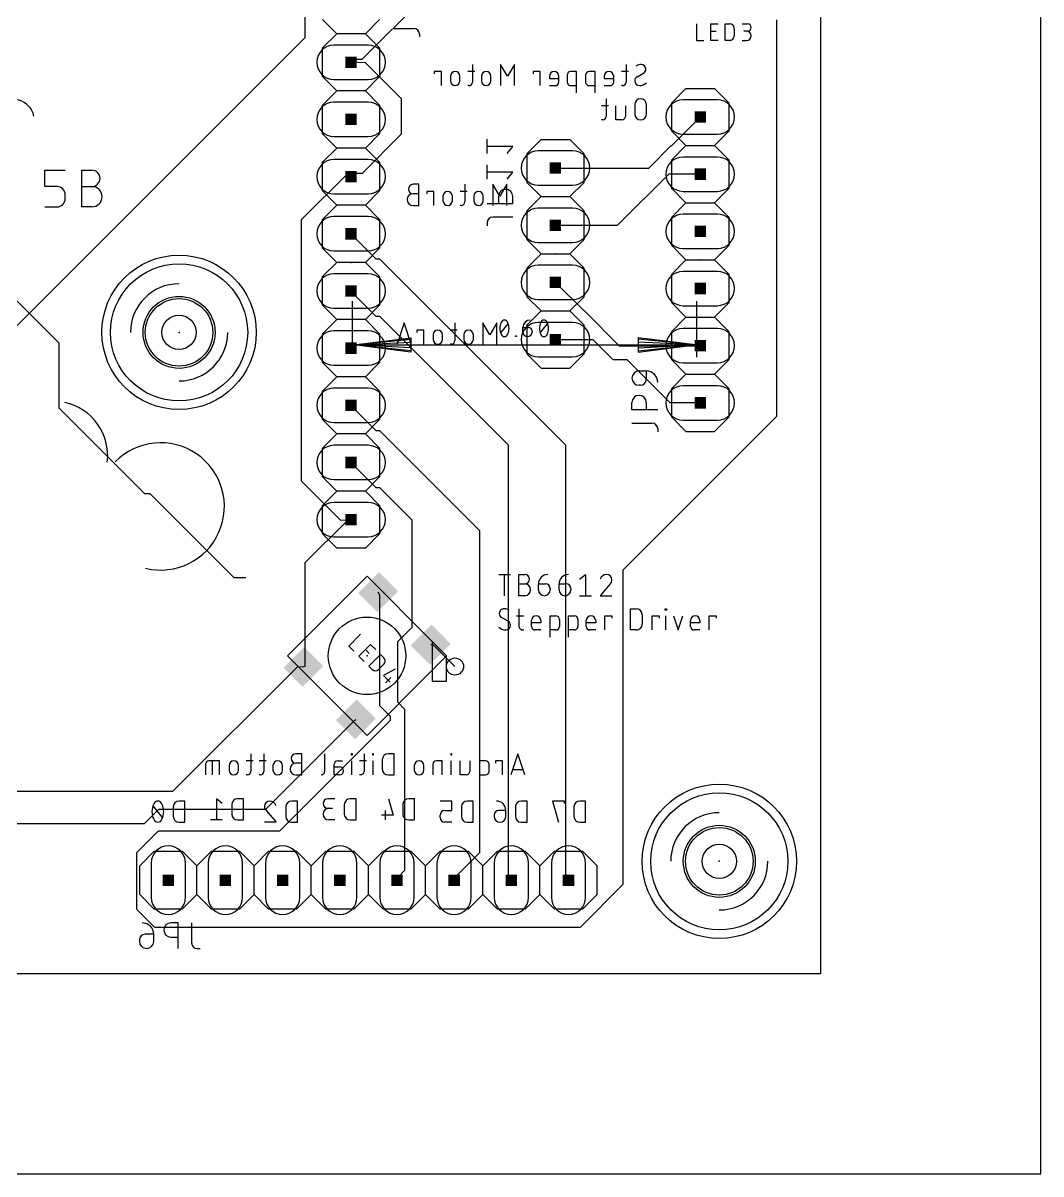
# Model space of a CAD drawing. Extents: x -9 to 98, y -9 to 98.
# Drawn here: x 52.6 to 97.8, y -8.9 to 42.2 of the extents above; entities that cross this region are included whole.
import ezdxf

# ---------------------------------------------------------------- set-up
doc = ezdxf.new("R2010")
doc.units = 0
for name, color, linetype in [('1', 12, 'CONTINUOUS'), ('16', 132, 'CONTINUOUS'), ('17', 110, 'CONTINUOUS'), ('18', 110, 'CONTINUOUS'), ('20', 31, 'CONTINUOUS'), ('21', 253, 'CONTINUOUS'), ('22', 253, 'CONTINUOUS'), ('23', 53, 'CONTINUOUS'), ('24', 53, 'CONTINUOUS'), ('25', 253, 'CONTINUOUS'), ('26', 253, 'CONTINUOUS'), ('39', 12, 'CONTINUOUS'), ('40', 132, 'CONTINUOUS'), ('41', 12, 'CONTINUOUS'), ('42', 132, 'CONTINUOUS'), ('51', 253, 'CONTINUOUS'), ('52', 253, 'CONTINUOUS')]:
    doc.layers.add(name, color=color, linetype=linetype)

# ---------------------------------------------------------------- blocks, each defined once
blk = doc.blocks.new('RECT')
blk.add_solid([(-0.5, -0.5), (0.5, -0.5), (-0.5, 0.5), (0.5, 0.5)])
blk = doc.blocks.new('LONGP100')
blk.add_lwpolyline([(-0.5, -0.5), (0.5, -0.5, 1), (0.5, 0.5), (-0.5, 0.5, 1)], format="xyb", close=True)
blk = doc.blocks.new('ROUNDV')
blk.add_circle((0, 0), 0.5)

msp = doc.modelspace()

# ---------------------------------------------------------------- linework, layer by layer
at = {"layer": '1'}
for p, q in [((65.0875, 57.9438), (65.0875, 41.5925)), ((67.6275, 40.64), (70.3263, 43.3388)), ((86.0425, 42.3863), (86.0425, 24.765)), ((65.0875, 41.5925), (42.545, 19.05)), ((67.1513, 40.64), (67.14, 40.5)), ((67.7863, 40.4813), (67.14, 40.5)), ((67.1513, 40.64), (67.6275, 40.64)), ((67.7863, 40.4813), (69.3738, 38.8938)), ((69.3738, 38.8938), (69.3738, 37.3062)), ((81.384, 36.798), (82.654, 38.068)), ((69.3738, 37.3062), (67.6275, 35.56)), ((80.3679, 35.8), (81.3659, 36.798)), ((81.3659, 36.798), (81.384, 36.798)), ((76.22, 35.8), (80.3679, 35.8)), ((66.9925, 35.56), (64.9288, 33.4963)), ((66.9925, 35.56), (67.14, 35.42)), ((67.1513, 35.56), (67.14, 35.42)), ((67.6275, 35.56), (67.1513, 35.56)), ((81.28, 35.56), (78.98, 33.26)), ((81.312, 35.528), (81.28, 35.56)), ((82.654, 35.528), (81.312, 35.528)), ((64.9288, 33.4963), (64.9288, 21.9075)), ((76.22, 33.26), (78.98, 33.26)), ((67.1513, 32.8612), (67.14, 32.88)), ((68.2625, 31.75), (67.1513, 32.8612)), ((68.4213, 31.75), (68.2625, 31.75)), ((76.6763, 23.495), (68.4213, 31.75)), ((76.22, 30.72), (77.49, 29.45)), ((67.1513, 30.3213), (67.14, 30.34)), ((68.2625, 29.21), (67.1513, 30.3213)), ((68.4213, 29.21), (68.2625, 29.21)), ((74.1363, 23.495), (68.4213, 29.21)), ((77.49, 29.45), (77.5081, 29.45)), ((77.5081, 29.45), (79.0501, 27.908)), ((76.22, 28.18), (77.88, 28.18)), ((77.88, 28.18), (78.787, 27.273)), ((79.0501, 27.908), (82.654, 27.908)), ((79.407, 27.273), (78.787, 27.273)), ((81.312, 25.368), (79.407, 27.273)), ((67.1513, 25.2413), (67.14, 25.26)), ((68.2625, 24.13), (67.1513, 25.2413)), ((82.654, 25.368), (81.312, 25.368)), ((86.0425, 24.765), (79.2163, 17.9388)), ((68.4213, 24.13), (68.2625, 24.13)), ((72.8663, 19.685), (68.4213, 24.13)), ((74.1363, 4.2862), (74.1363, 23.495)), ((76.6763, 4.2862), (76.6763, 23.495)), ((67.1513, 22.7013), (67.14, 22.72)), ((68.2625, 21.59), (67.1513, 22.7013)), ((64.9288, 21.9075), (66.675, 20.1613)), ((68.4213, 21.59), (68.2625, 21.59)), ((69.85, 20.1613), (68.4213, 21.59)), ((66.9925, 20.1613), (65.0875, 18.2563)), ((66.675, 20.1613), (67.14, 20.18)), ((66.9925, 20.1613), (67.14, 20.18)), ((69.85, 15.3988), (69.85, 20.1613)), ((72.8663, 5.3975), (72.8663, 19.685)), ((65.0875, 18.2563), (65.0875, 13.6525)), ((79.2163, 17.9388), (79.2163, 3.9688)), ((68.4213, 16.8275), (68.345, 16.9584)), ((68.4213, 11.9063), (68.4213, 16.8275)), ((69.215, 14.7637), (69.85, 15.3988)), ((69.215, 12.065), (69.215, 14.7637)), ((70.8025, 14.605), (70.6784, 14.625)), ((71.755, 13.6525), (70.8025, 14.605)), ((64.77, 13.6525), (59.2138, 8.0962)), ((64.77, 13.6525), (65.0216, 13.635)), ((65.0875, 13.6525), (65.0216, 13.635)), ((68.8975, 11.43), (68.4213, 11.9063)), ((69.5325, 11.7475), (69.215, 12.065)), ((67.31, 11.2713), (63.3413, 7.3025)), ((63.9763, 6.35), (68.8975, 11.2713)), ((67.31, 11.2713), (67.355, 11.3016)), ((68.8975, 11.2713), (68.8975, 11.43)), ((69.5325, 4.6037), (69.5325, 11.7475)), ((59.2138, 8.0962), (40.3225, 8.0962)), ((58.5787, 7.3025), (57.9438, 6.6675)), ((63.3413, 7.3025), (58.5787, 7.3025)), ((57.9438, 6.6675), (41.275, 6.6675)), ((57.6263, 5.3975), (58.5787, 6.35)), ((58.5787, 6.35), (63.9763, 6.35)), ((57.6263, 2.8575), (57.6263, 5.3975)), ((71.755, 4.2862), (72.8663, 5.3975)), ((69.215, 4.2862), (69.5325, 4.6037)), ((69.215, 4.2862), (69.18, 4.16)), ((71.755, 4.2862), (71.72, 4.16)), ((74.1363, 4.2862), (74.26, 4.16)), ((76.6763, 4.2862), (76.8, 4.16)), ((79.2163, 3.9688), (77.3113, 2.0638)), ((58.42, 2.0638), (57.6263, 2.8575)), ((77.3113, 2.0638), (58.42, 2.0638))]:
    msp.add_line(p, q, dxfattribs=at)
at = {"layer": '16'}
for p, q in [((97.79, 0), (97.79, 97.79)), ((97.79, -8.89), (97.79, 0)), ((-8.89, -8.89), (97.79, -8.89))]:
    msp.add_line(p, q, dxfattribs=at)
at = {"layer": '20'}
for p, q in [((88, 88), (88, 0)), ((88, 0), (0, 0))]:
    msp.add_line(p, q, dxfattribs=at)
for centre in [(59.5, 28.5), (83.5, 5)]:
    msp.add_circle(centre, 1.5, dxfattribs=at)
at = {"layer": '21'}
for p, q in [((66.505, 41.77), (65.87, 42.405)), ((68.41, 42.405), (67.775, 41.77)), ((65.87, 41.135), (66.505, 41.77)), ((67.775, 41.77), (66.505, 41.77)), ((67.775, 41.77), (68.41, 41.135)), ((65.87, 39.865), (65.87, 41.135)), ((68.41, 41.135), (68.41, 39.865)), ((66.505, 39.23), (65.87, 39.865)), ((68.41, 39.865), (67.775, 39.23)), ((65.87, 38.595), (66.505, 39.23)), ((67.775, 39.23), (66.505, 39.23)), ((67.775, 39.23), (68.41, 38.595)), ((81.384, 38.703), (82.019, 39.338)), ((82.019, 39.338), (83.289, 39.338)), ((83.289, 39.338), (83.924, 38.703)), ((65.87, 37.325), (65.87, 38.595)), ((68.41, 38.595), (68.41, 37.325)), ((81.384, 37.433), (81.384, 38.703)), ((83.924, 38.703), (83.924, 37.433)), ((81.384, 37.433), (82.019, 36.798)), ((83.289, 36.798), (83.924, 37.433)), ((66.505, 36.69), (65.87, 37.325)), ((68.41, 37.325), (67.775, 36.69)), ((66.505, 36.69), (65.87, 36.055)), ((67.775, 36.69), (66.505, 36.69)), ((68.41, 36.055), (67.775, 36.69)), ((81.384, 36.163), (82.019, 36.798)), ((82.019, 36.798), (83.289, 36.798)), ((83.289, 36.798), (83.924, 36.163)), ((65.87, 34.785), (65.87, 36.055)), ((68.41, 36.055), (68.41, 34.785)), ((81.384, 34.893), (81.384, 36.163)), ((83.924, 36.163), (83.924, 34.893)), ((53.5401, 34.9793), (53.5401, 35.7018)), ((53.5401, 35.7018), (54.4432, 35.7018)), ((55.1764, 34.0762), (55.1764, 35.7018)), ((55.1764, 35.7018), (55.628, 35.7018)), ((54.082, 34.9793), (53.5401, 34.9793)), ((55.1764, 34.9793), (55.628, 34.9793)), ((66.505, 34.15), (65.87, 34.785)), ((68.41, 34.785), (67.775, 34.15)), ((82.019, 34.258), (81.384, 34.893)), ((83.924, 34.893), (83.289, 34.258)), ((54.4432, 34.4374), (54.4432, 34.6181)), ((53.5401, 34.0762), (54.082, 34.0762)), ((55.628, 34.0762), (55.1764, 34.0762)), ((65.87, 33.515), (66.505, 34.15)), ((67.775, 34.15), (66.505, 34.15)), ((67.775, 34.15), (68.41, 33.515)), ((81.384, 33.623), (82.019, 34.258)), ((82.019, 34.258), (83.289, 34.258)), ((83.289, 34.258), (83.924, 33.623)), ((65.87, 32.245), (65.87, 33.515)), ((68.41, 33.515), (68.41, 32.245)), ((81.384, 32.353), (81.384, 33.623)), ((83.924, 33.623), (83.924, 32.353)), ((66.505, 31.61), (65.87, 32.245)), ((68.41, 32.245), (67.775, 31.61)), ((81.384, 32.353), (82.019, 31.718)), ((83.289, 31.718), (83.924, 32.353)), ((81.384, 31.083), (82.019, 31.718)), ((82.019, 31.718), (83.289, 31.718)), ((83.289, 31.718), (83.924, 31.083)), ((65.87, 30.975), (66.505, 31.61)), ((67.775, 31.61), (66.505, 31.61)), ((67.775, 31.61), (68.41, 30.975)), ((65.87, 29.705), (65.87, 30.975)), ((68.41, 30.975), (68.41, 29.705)), ((81.384, 29.813), (81.384, 31.083)), ((83.924, 31.083), (83.924, 29.813)), ((51.7652, 30.4292), (54.1655, 28.0289)), ((66.505, 29.07), (65.87, 29.705)), ((67.2, 27.8), (67.2, 29.89)), ((68.41, 29.705), (67.775, 29.07)), ((82.019, 29.178), (81.384, 29.813)), ((82.5, 27.4), (82.5, 29.89)), ((83.924, 29.813), (83.289, 29.178)), ((81.384, 28.543), (82.019, 29.178)), ((82.019, 29.178), (83.289, 29.178)), ((83.289, 29.178), (83.924, 28.543)), ((66.505, 29.07), (65.87, 28.435)), ((67.775, 29.07), (66.505, 29.07)), ((68.41, 28.435), (67.775, 29.07)), ((73.791, 28.475), (74.1184, 28.8842)), ((74.7742, 28.7205), (75.0197, 28.7205)), ((74.7742, 28.5159), (74.7742, 28.7205)), ((75.5466, 28.475), (75.874, 28.8842)), ((65.87, 27.165), (65.87, 28.435)), ((67.265, 27.94), (69.8, 28.2592)), ((67.265, 27.94), (69.8, 28.2)), ((68.41, 28.435), (68.41, 27.165)), ((69.8, 28.2592), (69.8, 27.6208)), ((74.4463, 28.3113), (74.4463, 28.3522)), ((74.4463, 28.3522), (74.4872, 28.3522)), ((74.4872, 28.3113), (74.4463, 28.3113)), ((74.4872, 28.3522), (74.4872, 28.3113)), ((75.1834, 28.5568), (75.1834, 28.5159)), ((82.435, 27.94), (79.9, 28.2592)), ((79.9, 28.2592), (79.9, 27.6208)), ((82.435, 27.94), (79.9, 28.2)), ((81.384, 27.273), (81.384, 28.543)), ((83.924, 28.543), (83.924, 27.273)), ((54.1655, 28.0289), (54.1655, 25.146)), ((67.265, 27.94), (69.8, 28.07)), ((67.265, 27.94), (82.435, 27.94)), ((69.8, 27.6208), (67.265, 27.94)), ((69.8, 27.81), (67.265, 27.94)), ((69.8, 27.68), (67.265, 27.94)), ((82.435, 27.94), (79.9, 28.07)), ((79.9, 27.6208), (82.435, 27.94)), ((79.9, 27.81), (82.435, 27.94)), ((79.9, 27.68), (82.435, 27.94)), ((66.505, 26.53), (65.87, 27.165)), ((68.41, 27.165), (67.775, 26.53)), ((82.019, 26.638), (81.384, 27.273)), ((83.924, 27.273), (83.289, 26.638)), ((81.384, 26.003), (82.019, 26.638)), ((82.019, 26.638), (83.289, 26.638)), ((83.289, 26.638), (83.924, 26.003)), ((65.87, 25.895), (66.505, 26.53)), ((67.775, 26.53), (66.505, 26.53)), ((67.775, 26.53), (68.41, 25.895)), ((65.87, 24.625), (65.87, 25.895)), ((68.41, 25.895), (68.41, 24.625)), ((81.384, 24.733), (81.384, 26.003)), ((83.924, 26.003), (83.924, 24.733)), ((54.1655, 25.146), (57.9628, 21.3487)), ((66.505, 23.99), (65.87, 24.625)), ((68.41, 24.625), (67.775, 23.99)), ((81.384, 24.733), (82.019, 24.098)), ((83.289, 24.098), (83.924, 24.733)), ((82.019, 24.098), (83.289, 24.098)), ((65.87, 23.355), (66.505, 23.99)), ((67.775, 23.99), (66.505, 23.99)), ((67.775, 23.99), (68.41, 23.355)), ((65.87, 22.085), (65.87, 23.355)), ((68.41, 23.355), (68.41, 22.085)), ((66.505, 21.45), (65.87, 22.085)), ((68.41, 22.085), (67.775, 21.45)), ((57.9628, 21.3487), (58.2041, 21.3487)), ((58.2041, 21.3487), (61.9379, 17.6149)), ((66.505, 21.45), (65.87, 20.815)), ((67.775, 21.45), (66.505, 21.45)), ((68.41, 20.815), (67.775, 21.45)), ((65.87, 19.545), (65.87, 20.815)), ((68.41, 20.815), (68.41, 19.545)), ((66.505, 18.91), (65.87, 19.545)), ((68.41, 19.545), (67.775, 18.91)), ((67.775, 18.91), (66.505, 18.91)), ((61.9379, 17.6149), (62.4713, 17.6149)), ((64.3145, 14.13), (67.85, 17.6655)), ((67.85, 17.6655), (70.7491, 14.7664)), ((73.6981, 17.7419), (74.2202, 17.7419)), ((73.9592, 16.8021), (73.9592, 17.7419)), ((74.5951, 16.8021), (74.5951, 17.7419)), ((74.5951, 17.7419), (74.8562, 17.7419)), ((77.2947, 17.5331), (77.5558, 17.7419)), ((77.5558, 17.7419), (77.5558, 16.8021)), ((74.5951, 17.3242), (74.8562, 17.3242)), ((75.4659, 17.3242), (75.7792, 17.3242)), ((75.4659, 17.0632), (75.4659, 17.3242)), ((75.988, 17.1154), (75.988, 17.0632)), ((76.3803, 17.3242), (76.6936, 17.3242)), ((76.3803, 17.0632), (76.3803, 17.3242)), ((76.9024, 17.1154), (76.9024, 17.0632)), ((78.6529, 17.3242), (78.2091, 16.8021)), ((74.8562, 16.8021), (74.5951, 16.8021)), ((77.2947, 16.8021), (77.8168, 16.8021)), ((78.2091, 16.8021), (78.7312, 16.8021)), ((74.4964, 15.9046), (74.8097, 15.9046)), ((74.6008, 16.2179), (74.6008, 15.4347)), ((75.9799, 14.9648), (75.9799, 15.9046)), ((75.9799, 15.9046), (76.241, 15.9046)), ((76.8029, 14.9648), (76.8029, 15.9046)), ((76.8029, 15.9046), (77.0639, 15.9046)), ((78.4189, 15.2781), (78.4189, 15.9046)), ((78.4189, 15.9046), (78.7321, 15.9046)), ((78.7321, 15.9046), (78.7321, 15.8002)), ((79.5502, 15.2781), (79.5502, 16.2179)), ((79.5502, 16.2179), (79.8113, 16.2179)), ((80.0723, 15.9568), (80.0723, 15.5392)), ((80.522, 15.2781), (80.522, 15.9046)), ((80.522, 15.9046), (80.8352, 15.9046)), ((80.8352, 15.9046), (80.8352, 15.8002)), ((81.0958, 16.1657), (81.0958, 16.2179)), ((81.0958, 16.2179), (81.148, 16.2179)), ((81.148, 16.1657), (81.0958, 16.1657)), ((81.1219, 15.2781), (81.1219, 15.9046)), ((81.148, 16.2179), (81.148, 16.1657)), ((81.4617, 15.9046), (81.6706, 15.2781)), ((81.6706, 15.2781), (81.8794, 15.9046)), ((83.0518, 15.2781), (83.0518, 15.9046)), ((83.0518, 15.9046), (83.3651, 15.9046)), ((83.3651, 15.9046), (83.3651, 15.8002)), ((74.1158, 15.6697), (73.8286, 15.8263)), ((75.1524, 15.4347), (75.1524, 15.6958)), ((75.5701, 15.5914), (75.1524, 15.5914)), ((75.5701, 15.6958), (75.5701, 15.5914)), ((76.3976, 15.748), (76.3976, 15.4347)), ((77.2205, 15.748), (77.2205, 15.4347)), ((77.5908, 15.4347), (77.5908, 15.6958)), ((78.0085, 15.5914), (77.5908, 15.5914)), ((78.0085, 15.6958), (78.0085, 15.5914)), ((82.2237, 15.4347), (82.2237, 15.6958)), ((82.6414, 15.5914), (82.2237, 15.5914)), ((82.6414, 15.6958), (82.6414, 15.5914)), ((74.7575, 15.2781), (74.8097, 15.2781)), ((75.5701, 15.2781), (75.309, 15.2781)), ((76.241, 15.2781), (75.9799, 15.2781)), ((77.0639, 15.2781), (76.8029, 15.2781)), ((78.0085, 15.2781), (77.7474, 15.2781)), ((79.8113, 15.2781), (79.5502, 15.2781)), ((82.6414, 15.2781), (82.3803, 15.2781)), ((70.7491, 14.7664), (71.3855, 14.13)), ((70.7491, 14.7664), (70.7491, 13.4936)), ((67.85, 10.5945), (64.3145, 14.13)), ((71.3855, 14.13), (70.7491, 13.4936)), ((71.3855, 12.9986), (71.3855, 14.13)), ((70.7491, 13.4936), (67.85, 10.5945)), ((70.7491, 13.4936), (70.7491, 12.9986)), ((70.7491, 12.9986), (71.3855, 12.9986))]:
    msp.add_line(p, q, dxfattribs=at)
msp.add_circle((67.85, 14.13), 1.7205, dxfattribs=at)
for centre, radius, start, end in [((52.1298, 37.9165), 0.9388, 12.0606, 196.9527), ((55.628, 35.3406), 0.3612, 270, 90), ((54.082, 34.6181), 0.3612, 0, 90), ((55.628, 34.5278), 0.4516, 270, 90), ((54.082, 34.4374), 0.3612, 270, 0), ((74.3571, 28.6796), 0.607, 154.0115, 180), ((74.3571, 28.6796), 0.607, 180.0002, 205.988), ((73.9547, 28.8965), 0.1514, 90, 161.0744), ((73.9547, 28.8965), 0.1514, 18.9233, 89.9999), ((73.5523, 28.6796), 0.607, 0.0001, 25.9897), ((73.5523, 28.6796), 0.607, 334.0107, 359.9998), ((75.1016, 28.7205), 0.3274, 90.0005, 180), ((75.0197, 28.5568), 0.1637, 0, 90), ((76.1127, 28.6796), 0.607, 154.0115, 180), ((76.1128, 28.6796), 0.607, 180.0002, 205.988), ((75.7103, 28.8965), 0.1514, 90, 161.0744), ((75.7103, 28.8965), 0.1514, 18.9233, 89.9999), ((75.3079, 28.6796), 0.607, 0.0001, 25.9897), ((75.3079, 28.6796), 0.607, 334.0107, 359.9998), ((73.9547, 28.4627), 0.1514, 198.9264, 269.9997), ((73.9547, 28.4627), 0.1514, 269.9998, 341.0753), ((74.9788, 28.5159), 0.2046, 180, 0), ((75.7103, 28.4627), 0.1514, 198.9264, 269.9997), ((75.7103, 28.4627), 0.1514, 269.9998, 341.0753), ((53.9093, 23.0219), 2.4198, 353.1439, 77.8276), ((58.686, 20.7669), 2.8267, 256.2387, 135.5707), ((74.8562, 17.5331), 0.2088, 270, 90), ((75.8836, 17.3242), 0.4177, 90.0004, 180), ((76.798, 17.3242), 0.4177, 90.0004, 180), ((78.4963, 17.4401), 0.3018, 90.0001, 162.055), ((78.4963, 17.5069), 0.235, 0, 90), ((78.4789, 17.507), 0.2524, 313.6042, 359.9995), ((74.8562, 17.0632), 0.2611, 270, 90), ((75.727, 17.0632), 0.2611, 180, 0), ((75.7792, 17.1154), 0.2088, 0, 90), ((76.6414, 17.0632), 0.2611, 180, 0), ((76.6936, 17.1154), 0.2088, 0, 90), ((73.933, 16.0091), 0.2088, 89.9991, 180), ((73.9363, 16.0091), 0.2121, 179.9997, 239.4903), ((73.933, 15.8263), 0.3916, 53.1301, 89.9991), ((75.3612, 15.6958), 0.2088, 0, 180), ((76.241, 15.748), 0.1566, 0.0011, 90), ((77.0639, 15.748), 0.1566, 0.0011, 90), ((77.7996, 15.6958), 0.2088, 0, 180), ((79.8113, 15.9568), 0.2611, 0, 90), ((82.4325, 15.6958), 0.2088, 0, 180), ((74.0114, 15.7193), 0.4412, 224.7611, 269.9999), ((74.0114, 15.4869), 0.2088, 270, 0), ((74.0081, 15.4869), 0.2121, 0.0001, 59.4899), ((74.7575, 15.4347), 0.1566, 180, 270), ((75.309, 15.4347), 0.1566, 180, 270), ((76.241, 15.4347), 0.1566, 270, 0), ((77.0639, 15.4347), 0.1566, 270, 0), ((77.7474, 15.4347), 0.1566, 180, 270), ((79.8113, 15.5392), 0.2611, 269.9993, 0), ((82.3803, 15.4347), 0.1566, 180, 270)]:
    msp.add_arc(centre, radius, start, end, dxfattribs=at)
at = {"layer": '22'}
for p, q in [((72.5317, 40.4019), (72.5317, 39.6187)), ((74.0878, 39.8798), (73.7745, 40.4019)), ((73.7745, 40.4019), (73.7745, 39.4621)), ((74.401, 40.4019), (74.0878, 39.8798)), ((74.401, 39.4621), (74.401, 40.4019)), ((79.3592, 40.4019), (79.3592, 39.6187)), ((71.152, 40.0886), (70.8388, 40.0886)), ((70.8388, 40.0886), (70.8388, 39.9842)), ((71.152, 39.4621), (71.152, 40.0886)), ((72.6361, 40.0886), (72.3229, 40.0886)), ((75.5411, 40.0886), (75.2279, 40.0886)), ((75.2279, 40.0886), (75.2279, 39.9842)), ((75.5411, 39.4621), (75.5411, 40.0886)), ((76.7395, 39.932), (76.7395, 39.6187)), ((77.1571, 40.0886), (76.8961, 40.0886)), ((77.1571, 39.1488), (77.1571, 40.0886)), ((77.5624, 39.932), (77.5624, 39.6187)), ((77.9801, 40.0886), (77.719, 40.0886)), ((77.9801, 39.1488), (77.9801, 40.0886)), ((79.4636, 40.0886), (79.1503, 40.0886)), ((79.8442, 39.8537), (80.1314, 40.0103)), ((71.5625, 39.8798), (71.5625, 39.6709)), ((71.9801, 39.6709), (71.9801, 39.8798)), ((72.3751, 39.4621), (72.3229, 39.4621)), ((72.934, 39.8798), (72.934, 39.6709)), ((73.3517, 39.6709), (73.3517, 39.8798)), ((75.9515, 39.8798), (75.9515, 39.7754)), ((75.9515, 39.7754), (76.3692, 39.7754)), ((75.9515, 39.4621), (76.2126, 39.4621)), ((76.3692, 39.6187), (76.3692, 39.8798)), ((76.8961, 39.4621), (77.1571, 39.4621)), ((77.719, 39.4621), (77.9801, 39.4621)), ((78.3899, 39.8798), (78.3899, 39.7754)), ((78.3899, 39.7754), (78.8076, 39.7754)), ((78.3899, 39.4621), (78.651, 39.4621)), ((78.8076, 39.6187), (78.8076, 39.8798)), ((79.2026, 39.4621), (79.1503, 39.4621)), ((78.4753, 38.8779), (78.4753, 38.0947)), ((78.5797, 38.5646), (78.2664, 38.5646)), ((78.9081, 37.9381), (78.9081, 38.5646)), ((79.3258, 38.5646), (79.3258, 38.0947)), ((79.7398, 38.6168), (79.7398, 38.1992)), ((80.2619, 38.1992), (80.2619, 38.6168)), ((78.3186, 37.9381), (78.2664, 37.9381)), ((79.1691, 37.9381), (78.9081, 37.9381)), ((74.95, 36.435), (75.585, 37.07)), ((75.585, 37.07), (76.855, 37.07)), ((76.855, 37.07), (77.49, 36.435)), ((74.95, 36.435), (74.95, 35.165)), ((77.49, 35.165), (77.49, 36.435)), ((70.1561, 35.0779), (69.8951, 35.0779)), ((70.1561, 34.1381), (70.1561, 35.0779)), ((72.1926, 35.0779), (72.1926, 34.2947)), ((73.7486, 34.5558), (73.4354, 35.0779)), ((73.4354, 35.0779), (73.4354, 34.1381)), ((74.0619, 35.0779), (73.7486, 34.5558)), ((74.0619, 34.1381), (74.0619, 35.0779)), ((74.95, 35.165), (75.585, 34.53)), ((76.855, 34.53), (77.49, 35.165)), ((70.1561, 34.6602), (69.8951, 34.6602)), ((70.8129, 34.7646), (70.4996, 34.7646)), ((70.4996, 34.7646), (70.4996, 34.6602)), ((70.8129, 34.1381), (70.8129, 34.7646)), ((71.2233, 34.5558), (71.2233, 34.3469)), ((71.641, 34.3469), (71.641, 34.5558)), ((72.297, 34.7646), (71.9837, 34.7646)), ((72.5949, 34.5558), (72.5949, 34.3469)), ((73.0126, 34.3469), (73.0126, 34.5558)), ((75.585, 34.53), (74.95, 33.895)), ((75.585, 34.53), (76.855, 34.53)), ((77.49, 33.895), (76.855, 34.53)), ((69.8951, 34.1381), (70.1561, 34.1381)), ((72.0359, 34.1381), (71.9837, 34.1381)), ((74.95, 33.895), (74.95, 32.625)), ((77.49, 32.625), (77.49, 33.895)), ((74.95, 32.625), (75.585, 31.99)), ((76.855, 31.99), (77.49, 32.625)), ((75.585, 31.99), (74.95, 31.355)), ((75.585, 31.99), (76.855, 31.99)), ((77.49, 31.355), (76.855, 31.99)), ((74.95, 31.355), (74.95, 30.085)), ((77.49, 30.085), (77.49, 31.355)), ((74.95, 30.085), (75.585, 29.45)), ((76.855, 29.45), (77.49, 30.085)), ((74.95, 28.815), (75.585, 29.45)), ((75.585, 29.45), (76.855, 29.45)), ((76.855, 29.45), (77.49, 28.815)), ((69.4987, 28.9179), (69.1854, 27.9781)), ((69.8119, 27.9781), (69.4987, 28.9179)), ((71.7526, 28.9179), (71.7526, 28.1347)), ((73.3086, 28.3958), (72.9954, 28.9179)), ((72.9954, 28.9179), (72.9954, 27.9781)), ((73.6219, 28.9179), (73.3086, 28.3958)), ((73.6219, 27.9781), (73.6219, 28.9179)), ((74.95, 28.815), (74.95, 27.545)), ((77.49, 27.545), (77.49, 28.815)), ((69.2637, 28.2131), (69.7336, 28.2131)), ((70.3729, 28.6046), (70.0596, 28.6046)), ((70.0596, 28.6046), (70.0596, 28.5002)), ((70.3729, 27.9781), (70.3729, 28.6046)), ((70.7833, 28.3958), (70.7833, 28.1869)), ((71.201, 28.1869), (71.201, 28.3958)), ((71.857, 28.6046), (71.5437, 28.6046)), ((72.1549, 28.3958), (72.1549, 28.1869)), ((72.5726, 28.1869), (72.5726, 28.3958)), ((71.5959, 27.9781), (71.5437, 27.9781)), ((74.95, 27.545), (75.585, 26.91)), ((76.855, 26.91), (77.49, 27.545)), ((75.585, 26.91), (76.855, 26.91)), ((62.6904, 9.7779), (62.6904, 8.9947)), ((63.2695, 9.7779), (63.2695, 8.9947)), ((64.9516, 9.7779), (64.6905, 9.7779)), ((64.9516, 8.8381), (64.9516, 9.7779)), ((65.9667, 9.7779), (65.9667, 8.9947)), ((67.1986, 9.7779), (67.1464, 9.7779)), ((67.1464, 9.7779), (67.1464, 9.7257)), ((67.1464, 9.7257), (67.1986, 9.7257)), ((67.1986, 9.7257), (67.1986, 9.7779)), ((67.7196, 9.7779), (67.7196, 8.9947)), ((68.1435, 9.7779), (68.0913, 9.7779)), ((68.0913, 9.7779), (68.0913, 9.7257)), ((68.0913, 9.7257), (68.1435, 9.7257)), ((68.1435, 9.7257), (68.1435, 9.7779)), ((69.049, 9.7779), (68.7879, 9.7779)), ((69.049, 8.8381), (69.049, 9.7779)), ((71.6182, 9.7779), (71.566, 9.7779)), ((71.566, 9.7779), (71.566, 9.7257)), ((71.566, 9.7257), (71.6182, 9.7257)), ((71.6182, 9.7257), (71.6182, 9.7779)), ((72.8508, 9.7779), (72.8508, 8.8381)), ((74.5486, 9.7779), (74.2354, 8.8381)), ((74.8619, 8.8381), (74.5486, 9.7779)), ((60.6718, 9.308), (60.6718, 8.8381)), ((61.2984, 9.4646), (60.8285, 9.4646)), ((60.9851, 8.8381), (60.9851, 9.4646)), ((61.2984, 8.8381), (61.2984, 9.4646)), ((61.7211, 9.2558), (61.7211, 9.0469)), ((62.1388, 9.0469), (62.1388, 9.2558)), ((62.7948, 9.4646), (62.4815, 9.4646)), ((63.3739, 9.4646), (63.0607, 9.4646)), ((63.6718, 9.2558), (63.6718, 9.0469)), ((64.0895, 9.0469), (64.0895, 9.2558)), ((64.9516, 9.3602), (64.6905, 9.3602)), ((66.3891, 8.8381), (66.3891, 9.308)), ((66.5457, 9.4646), (66.7546, 9.4646)), ((67.1725, 8.8381), (67.1725, 9.4646)), ((67.824, 9.4646), (67.5107, 9.4646)), ((68.1174, 8.8381), (68.1174, 9.4646)), ((68.5269, 9.5168), (68.5269, 9.0992)), ((69.9507, 9.2558), (69.9507, 9.0469)), ((70.3684, 9.0469), (70.3684, 9.2558)), ((70.7736, 9.308), (70.7736, 8.8381)), ((71.1913, 9.4646), (70.9303, 9.4646)), ((71.1913, 8.8381), (71.1913, 9.4646)), ((71.5921, 8.8381), (71.5921, 9.4646)), ((71.9928, 8.8381), (71.9928, 9.4646)), ((72.4105, 9.4646), (72.4105, 8.9947)), ((73.1119, 9.4646), (72.8508, 9.4646)), ((73.2685, 8.9947), (73.2685, 9.308)), ((73.8684, 9.4646), (73.5551, 9.4646)), ((73.5551, 9.4646), (73.5551, 9.3602)), ((73.8684, 8.8381), (73.8684, 9.4646)), ((62.5338, 8.8381), (62.4815, 8.8381)), ((63.1129, 8.8381), (63.0607, 8.8381)), ((64.6905, 8.8381), (64.9516, 8.8381)), ((66.3891, 9.2036), (66.6241, 9.2036)), ((66.6241, 8.8381), (66.3891, 8.8381)), ((67.5629, 8.8381), (67.5107, 8.8381)), ((68.7879, 8.8381), (69.049, 8.8381)), ((72.2539, 8.8381), (71.9928, 8.8381)), ((72.8508, 8.8381), (73.1119, 8.8381)), ((74.3137, 9.0731), (74.7836, 9.0731)), ((59.7619, 7.6779), (59.5008, 7.6779)), ((59.7619, 6.7381), (59.7619, 7.6779)), ((61.417, 7.5691), (61.156, 7.7779)), ((61.156, 7.7779), (61.156, 6.8381)), ((62.3619, 7.7779), (62.1008, 7.7779)), ((62.3619, 6.8381), (62.3619, 7.7779)), ((64.7619, 7.6779), (64.5008, 7.6779)), ((64.7619, 6.7381), (64.7619, 7.6779)), ((66.417, 7.7779), (66.1038, 7.7779)), ((67.3619, 7.7779), (67.1008, 7.7779)), ((67.3619, 6.8381), (67.3619, 7.7779)), ((68.8082, 7.7779), (69.017, 7.0469)), ((69.9619, 7.7779), (69.7008, 7.7779)), ((69.9619, 6.8381), (69.9619, 7.7779)), ((71.617, 7.6779), (71.0949, 7.6779)), ((71.617, 7.2602), (71.617, 7.6779)), ((72.5619, 7.6779), (72.3008, 7.6779)), ((72.5619, 6.7381), (72.5619, 7.6779)), ((74.9619, 7.6779), (74.7008, 7.6779)), ((74.9619, 6.7381), (74.9619, 7.6779)), ((76.617, 7.6779), (76.0949, 7.6779)), ((76.0949, 7.6779), (76.356, 6.7381)), ((76.617, 7.5735), (76.617, 7.6779)), ((77.5619, 7.6779), (77.3008, 7.6779)), ((77.5619, 6.7381), (77.5619, 7.6779)), ((58.7648, 6.9469), (58.3471, 7.4691)), ((59.2398, 7.4168), (59.2398, 6.9992)), ((61.8398, 7.5168), (61.8398, 7.0992)), ((63.3732, 7.2602), (63.817, 6.7381)), ((64.2398, 7.4168), (64.2398, 6.9992)), ((66.1038, 7.3602), (66.3126, 7.3602)), ((66.8398, 7.5168), (66.8398, 7.0992)), ((68.6515, 7.2558), (68.6515, 6.8381)), ((69.4398, 7.5168), (69.4398, 7.0992)), ((71.3038, 7.2602), (71.617, 7.2602)), ((72.0398, 7.4168), (72.0398, 6.9992)), ((74.017, 7.2602), (73.7038, 7.2602)), ((74.017, 6.9992), (74.017, 7.2602)), ((74.4398, 7.4168), (74.4398, 6.9992)), ((77.0398, 7.4168), (77.0398, 6.9992)), ((59.5008, 6.7381), (59.7619, 6.7381)), ((61.417, 6.8381), (60.8949, 6.8381)), ((62.1008, 6.8381), (62.3619, 6.8381)), ((63.817, 6.7381), (63.2949, 6.7381)), ((64.5008, 6.7381), (64.7619, 6.7381)), ((66.417, 6.8381), (66.156, 6.8381)), ((67.1008, 6.8381), (67.3619, 6.8381)), ((69.017, 7.0469), (68.4949, 7.0469)), ((69.7008, 6.8381), (69.9619, 6.8381)), ((71.0949, 6.9469), (71.0949, 7.0514)), ((71.617, 6.7381), (71.3038, 6.7381)), ((72.3008, 6.7381), (72.5619, 6.7381)), ((73.4949, 7.0514), (73.4949, 6.9992)), ((74.7008, 6.7381), (74.9619, 6.7381)), ((77.3008, 6.7381), (77.5619, 6.7381)), ((57.75, 4.795), (58.385, 5.43)), ((59.655, 5.43), (58.385, 5.43)), ((60.29, 4.795), (59.655, 5.43)), ((60.925, 5.43), (60.29, 4.795)), ((62.195, 5.43), (60.925, 5.43)), ((62.83, 4.795), (62.195, 5.43)), ((63.465, 5.43), (62.83, 4.795)), ((64.735, 5.43), (63.465, 5.43)), ((65.37, 4.795), (64.735, 5.43)), ((65.37, 4.795), (66.005, 5.43)), ((67.275, 5.43), (66.005, 5.43)), ((67.91, 4.795), (67.275, 5.43)), ((68.545, 5.43), (67.91, 4.795)), ((69.815, 5.43), (68.545, 5.43)), ((70.45, 4.795), (69.815, 5.43)), ((71.085, 5.43), (70.45, 4.795)), ((72.355, 5.43), (71.085, 5.43)), ((72.99, 4.795), (72.355, 5.43)), ((72.99, 4.795), (73.625, 5.43)), ((74.895, 5.43), (73.625, 5.43)), ((75.53, 4.795), (74.895, 5.43)), ((75.53, 4.795), (76.165, 5.43)), ((77.435, 5.43), (76.165, 5.43)), ((78.07, 4.795), (77.435, 5.43)), ((57.75, 3.525), (57.75, 4.795)), ((60.29, 3.525), (60.29, 4.795)), ((62.83, 3.525), (62.83, 4.795)), ((65.37, 3.525), (65.37, 4.795)), ((67.91, 3.525), (67.91, 4.795)), ((70.45, 3.525), (70.45, 4.795)), ((72.99, 3.525), (72.99, 4.795)), ((75.53, 3.525), (75.53, 4.795)), ((78.07, 3.525), (78.07, 4.795)), ((58.385, 2.89), (57.75, 3.525)), ((59.655, 2.89), (60.29, 3.525)), ((60.29, 3.525), (60.925, 2.89)), ((62.195, 2.89), (62.83, 3.525)), ((62.83, 3.525), (63.465, 2.89)), ((64.735, 2.89), (65.37, 3.525)), ((66.005, 2.89), (65.37, 3.525)), ((67.275, 2.89), (67.91, 3.525)), ((67.91, 3.525), (68.545, 2.89)), ((69.815, 2.89), (70.45, 3.525)), ((70.45, 3.525), (71.085, 2.89)), ((72.355, 2.89), (72.99, 3.525)), ((73.625, 2.89), (72.99, 3.525)), ((74.895, 2.89), (75.53, 3.525)), ((76.165, 2.89), (75.53, 3.525)), ((77.435, 2.89), (78.07, 3.525)), ((58.385, 2.89), (59.655, 2.89)), ((60.925, 2.89), (62.195, 2.89)), ((63.465, 2.89), (64.735, 2.89)), ((66.005, 2.89), (67.275, 2.89)), ((68.545, 2.89), (69.815, 2.89)), ((71.085, 2.89), (72.355, 2.89)), ((73.625, 2.89), (74.895, 2.89)), ((76.165, 2.89), (77.435, 2.89))]:
    msp.add_line(p, q, dxfattribs=at)
for centre, radius in [((59.5, 28.5), 3.429), ((59.5, 28.5), 1.6), ((83.5, 5), 3.429), ((83.5, 5), 1.6)]:
    msp.add_circle(centre, radius, dxfattribs=at)
for centre, radius, start, end in [((80.0269, 40.0103), 0.3916, 90, 126.8708), ((80.0269, 40.1931), 0.2088, 0, 90), ((71.7713, 39.8798), 0.2088, 0, 180), ((73.1429, 39.8798), 0.2088, 0, 180), ((76.1604, 39.8798), 0.2088, 0, 180), ((76.8961, 39.932), 0.1566, 90, 179.9977), ((77.719, 39.932), 0.1566, 90, 179.9977), ((78.5988, 39.8798), 0.2088, 0, 180), ((80.0237, 40.1931), 0.2121, 300.5101, 359.9999), ((71.7713, 39.6709), 0.2088, 180, 0), ((72.3751, 39.6187), 0.1566, 270, 0), ((73.1429, 39.6709), 0.2088, 180, 0), ((76.2126, 39.6187), 0.1566, 270, 0), ((76.8961, 39.6187), 0.1566, 180, 270.0011), ((77.719, 39.6187), 0.1566, 180, 270.0011), ((78.651, 39.6187), 0.1566, 270, 0), ((79.2026, 39.6187), 0.1566, 270, 0), ((79.9519, 39.6709), 0.2121, 120.5097, 180.0003), ((79.9486, 39.6709), 0.2088, 180, 270), ((79.9486, 39.9033), 0.4412, 269.9998, 315.2392), ((80.0008, 38.6168), 0.2611, 0, 180), ((78.3186, 38.0947), 0.1566, 270, 0), ((79.1691, 38.0947), 0.1566, 270, 0), ((80.0008, 38.1992), 0.2611, 180, 0), ((69.8951, 34.8691), 0.2088, 90, 270), ((69.8951, 34.3992), 0.2611, 90, 270), ((71.4322, 34.5558), 0.2088, 0, 180), ((71.4322, 34.3469), 0.2088, 180, 0), ((72.0359, 34.2947), 0.1566, 270, 0), ((72.8038, 34.5558), 0.2088, 0, 180), ((72.8038, 34.3469), 0.2088, 180, 0), ((70.9922, 28.3958), 0.2088, 0, 180), ((70.9922, 28.1869), 0.2088, 180, 0), ((71.5959, 28.1347), 0.1566, 270, 0), ((72.3638, 28.3958), 0.2088, 0, 180), ((72.3638, 28.1869), 0.2088, 180, 0), ((64.6905, 9.5691), 0.2088, 90, 270), ((68.7879, 9.5168), 0.2611, 90, 180), ((60.8285, 9.308), 0.1566, 90, 180), ((61.93, 9.2558), 0.2088, 0, 180), ((63.8807, 9.2558), 0.2088, 0, 180), ((64.6905, 9.0992), 0.2611, 90, 270), ((66.5457, 9.308), 0.1566, 89.9989, 180), ((70.1595, 9.2558), 0.2088, 0, 180), ((70.9303, 9.308), 0.1566, 90, 179.9977), ((73.1119, 9.308), 0.1566, 0, 90), ((61.93, 9.0469), 0.2088, 180, 0), ((62.5338, 8.9947), 0.1566, 270, 0), ((63.1129, 8.9947), 0.1566, 270, 0), ((63.8807, 9.0469), 0.2088, 180, 0), ((65.8101, 8.9947), 0.1566, 270, 0), ((66.6241, 9.0208), 0.1827, 270, 90), ((67.5629, 8.9947), 0.1566, 270, 0), ((68.7879, 9.0992), 0.2611, 180, 270), ((70.1595, 9.0469), 0.2088, 180, 0), ((72.2539, 8.9947), 0.1566, 270, 0), ((73.1119, 8.9947), 0.1566, 270, 0), ((58.556, 7.4847), 0.1932, 90.0001, 161.0739), ((58.556, 7.4847), 0.1932, 18.9244, 89.9997), ((59.5008, 7.4168), 0.2611, 90, 180), ((62.1008, 7.5168), 0.2611, 90, 180), ((63.5299, 7.443), 0.235, 90, 180), ((63.5299, 7.3761), 0.3018, 17.9442, 90.0001), ((64.5008, 7.4168), 0.2611, 90, 180), ((66.1038, 7.5691), 0.2088, 90, 270), ((67.1008, 7.5168), 0.2611, 90, 180), ((69.7008, 7.5168), 0.2611, 90, 180), ((72.3008, 7.4168), 0.2611, 90, 180), ((73.5993, 7.2602), 0.4177, 0, 90), ((74.7008, 7.4168), 0.2611, 90, 180), ((77.3008, 7.4168), 0.2611, 90, 180), ((59.0694, 7.208), 0.7745, 154.011, 180.0001), ((59.0694, 7.208), 0.7745, 180, 205.9887), ((58.0425, 7.208), 0.7745, 334.0113, 360), ((58.0426, 7.208), 0.7745, 359.9999, 25.989), ((63.5473, 7.443), 0.2524, 180.0002, 226.396), ((66.156, 7.0992), 0.2611, 90, 270), ((71.3038, 7.0514), 0.2088, 90, 180), ((73.7038, 7.0514), 0.2088, 90, 180), ((58.556, 6.9313), 0.1932, 198.9271, 270.0001), ((58.556, 6.9313), 0.1932, 270.0001, 341.0745), ((59.5008, 6.9992), 0.2611, 180, 270), ((62.1008, 7.0992), 0.2611, 180, 270), ((64.5008, 6.9992), 0.2611, 180, 270), ((67.1008, 7.0992), 0.2611, 180, 270), ((69.7008, 7.0992), 0.2611, 180, 270), ((71.3038, 6.9469), 0.2088, 180, 270), ((72.3008, 6.9992), 0.2611, 180, 270), ((73.756, 6.9992), 0.2611, 180, 0), ((74.7008, 6.9992), 0.2611, 180, 270), ((77.3008, 6.9992), 0.2611, 180, 270)]:
    msp.add_arc(centre, radius, start, end, dxfattribs=at)
at = {"layer": '23'}
for p in [(82.654, 31.718), (67.14, 31.61), (67.85, 14.13)]:
    msp.add_point(p, dxfattribs=at)
at = {"layer": '24'}
for p in [(76.22, 31.99), (59.5, 28.5), (83.5, 5), (67.91, 4.16)]:
    msp.add_point(p, dxfattribs=at)
at = {"layer": '25'}
for p, q in [((69.0323, 42.0038), (69.9213, 42.0038)), ((82.4879, 42.2094), (82.4879, 41.4728)), ((83.1219, 41.4728), (83.1219, 42.2094)), ((83.1219, 42.2094), (83.4492, 42.2094)), ((83.7543, 41.4728), (83.7543, 42.2094)), ((83.7543, 42.2094), (83.9589, 42.2094)), ((84.1635, 42.0048), (84.1635, 41.6774)), ((84.5102, 42.2094), (84.7557, 42.2094)), ((70.1753, 41.7498), (70.1753, 41.6228)), ((82.4879, 41.4728), (82.8153, 41.4728)), ((83.1219, 41.882), (83.3674, 41.882)), ((83.4492, 41.4728), (83.1219, 41.4728)), ((83.9589, 41.4728), (83.7543, 41.4728)), ((84.5102, 41.4728), (84.7148, 41.4728)), ((84.7557, 41.882), (84.592, 41.882)), ((79.9362, 26.7852), (80.2537, 26.7852)), ((80.2537, 26.7852), (80.2537, 26.4042)), ((79.9997, 26.1502), (79.9362, 26.1502)), ((79.6187, 25.0643), (79.6187, 25.3818)), ((80.7617, 25.0643), (79.6187, 25.0643)), ((80.2537, 25.3818), (80.2537, 25.0643)), ((79.6187, 24.4663), (80.5077, 24.4663)), ((80.7617, 24.2123), (80.7617, 24.0853)), ((67.5582, 15.0857), (67.0373, 14.5648)), ((67.0373, 14.5648), (67.2688, 14.3333)), ((67.4856, 14.1165), (68.0065, 14.6374)), ((67.775, 14.4059), (67.9486, 14.2323)), ((68.0065, 14.6374), (68.2379, 14.4059)), ((67.7171, 13.885), (67.4856, 14.1165)), ((67.9328, 13.6693), (68.4536, 14.1902)), ((68.4536, 14.1902), (68.5983, 14.0455)), ((68.0775, 13.5246), (67.9328, 13.6693)), ((68.5983, 13.7561), (68.3668, 13.5246)), ((69.1039, 13.5399), (68.583, 13.2506)), ((68.583, 13.2506), (68.8724, 12.9612)), ((68.9013, 13.1638), (68.6698, 12.9323))]:
    msp.add_line(p, q, dxfattribs=at)
for centre, radius, start, end in [((69.9213, 41.7498), 0.254, 0, 90), ((83.9589, 42.0048), 0.2046, 0, 90), ((84.7557, 42.0457), 0.1637, 270, 90), ((83.9589, 41.6774), 0.2046, 269.9991, 360), ((84.7148, 41.6774), 0.2046, 270, 90), ((79.9362, 26.4677), 0.3175, 90, 270), ((80.2537, 26.2772), 0.508, 0, 90), ((79.9997, 26.4042), 0.254, 270, 0), ((79.9362, 25.3818), 0.3175, 0, 180), ((80.5077, 24.2123), 0.254, 0, 90), ((68.4536, 13.9008), 0.2046, 315.0009, 45.0003), ((68.2221, 13.6693), 0.2046, 224.9994, 314.9994)]:
    msp.add_arc(centre, radius, start, end, dxfattribs=at)
at = {"layer": '26'}
for p, q in [((73.1847, 36.4477), (73.1847, 37.0827)), ((74.3277, 36.7652), (73.1847, 36.7652)), ((74.0737, 36.4477), (74.3277, 36.7652)), ((73.1847, 35.3047), (73.1847, 35.9397)), ((74.3277, 35.6222), (73.1847, 35.6222)), ((74.0737, 35.3047), (74.3277, 35.6222)), ((73.6927, 34.5363), (73.6927, 34.2189)), ((74.3277, 34.2189), (74.3277, 34.5363)), ((73.1847, 34.2189), (74.3277, 34.2189)), ((73.1847, 33.3668), (73.1847, 33.2398)), ((74.3277, 33.6208), (73.4387, 33.6208)), ((59.4582, 2.2677), (59.1407, 2.2677)), ((59.4582, 1.1247), (59.4582, 2.2677)), ((60.0562, 2.2677), (60.0562, 1.3787)), ((58.3723, 1.7597), (57.9913, 1.7597)), ((58.3723, 1.4422), (58.3723, 1.7597)), ((59.1407, 1.6327), (59.4582, 1.6327)), ((57.7373, 1.5057), (57.7373, 1.4422)), ((60.3102, 1.1247), (60.4372, 1.1247))]:
    msp.add_line(p, q, dxfattribs=at)
for centre, radius, start, end in [((74.0102, 34.5363), 0.3175, 0, 180), ((73.4387, 33.3668), 0.254, 90, 180), ((57.8643, 1.7597), 0.508, 0, 90), ((59.1407, 1.9502), 0.3175, 90, 270), ((57.9913, 1.5057), 0.254, 90, 180), ((58.0548, 1.4422), 0.3175, 180, 0), ((60.3102, 1.3787), 0.254, 180, 270)]:
    msp.add_arc(centre, radius, start, end, dxfattribs=at)
at = {"layer": '39'}
for centre in [(59.5, 28.5), (83.5, 5)]:
    msp.add_circle(centre, 3.048, dxfattribs=at)
at = {"layer": '40'}
for centre in [(59.5, 28.5), (83.5, 5)]:
    msp.add_circle(centre, 3.048, dxfattribs=at)
at = {"layer": '41'}
for centre in [(59.5, 28.5), (83.5, 5)]:
    msp.add_circle(centre, 3.048, dxfattribs=at)
at = {"layer": '42'}
for centre in [(59.5, 28.5), (83.5, 5)]:
    msp.add_circle(centre, 3.048, dxfattribs=at)
at = {"layer": '52'}
for centre in [(59.5, 28.5), (83.5, 5)]:
    msp.add_circle(centre, 0.762, dxfattribs=at)
for centre, start, end in [((59.5, 28.5), 90, 180), ((59.5, 28.5), 270, 0), ((83.5, 5), 90, 180), ((83.5, 5), 270, 0)]:
    msp.add_arc(centre, 2.159, start, end, dxfattribs=at)

# ---------------------------------------------------------------- block references
at = {"layer": '1', "xscale": 1.3, "yscale": 1.2, "rotation": 45}
for p in [(68.345, 16.9584), (70.6784, 14.625), (65.0216, 13.635), (67.355, 11.3016)]:
    msp.add_blockref('RECT', p, dxfattribs=at)
at = {"layer": '17', "xscale": 1.524, "yscale": 1.524}
for p in [(67.14, 40.5), (67.14, 40.5), (67.14, 37.96), (67.14, 37.96), (67.14, 35.42), (67.14, 35.42), (67.14, 32.88), (67.14, 32.88), (67.14, 30.34), (67.14, 30.34), (67.14, 27.8), (67.14, 27.8), (67.14, 25.26), (67.14, 25.26), (67.14, 22.72), (67.14, 22.72), (67.14, 20.18), (67.14, 20.18)]:
    msp.add_blockref('LONGP100', p, dxfattribs=at)
for p, rotation in [((82.654, 38.068), 180), ((82.654, 38.068), 180), ((76.22, 35.8), 180), ((76.22, 35.8), 180), ((82.654, 35.528), 180), ((82.654, 35.528), 180), ((76.22, 33.26), 180), ((76.22, 33.26), 180), ((82.654, 32.988), 180), ((82.654, 32.988), 180), ((76.22, 30.72), 180), ((76.22, 30.72), 180), ((82.654, 30.448), 180), ((82.654, 30.448), 180), ((76.22, 28.18), 180), ((76.22, 28.18), 180), ((82.654, 27.908), 180), ((82.654, 27.908), 180), ((82.654, 25.368), 180), ((82.654, 25.368), 180), ((59.02, 4.16), 270), ((59.02, 4.16), 270), ((61.56, 4.16), 270), ((61.56, 4.16), 270), ((64.1, 4.16), 270), ((64.1, 4.16), 270), ((66.64, 4.16), 270), ((66.64, 4.16), 270), ((69.18, 4.16), 270), ((69.18, 4.16), 270), ((71.72, 4.16), 270), ((71.72, 4.16), 270), ((74.26, 4.16), 270), ((74.26, 4.16), 270), ((76.8, 4.16), 270), ((76.8, 4.16), 270)]:
    msp.add_blockref('LONGP100', p, dxfattribs=dict(at, rotation=rotation))
at = {"layer": '18', "xscale": 0.762, "yscale": 0.762}
msp.add_blockref('ROUNDV', (71.755, 13.6525), dxfattribs=at)
msp.add_blockref('ROUNDV', (71.755, 13.6525), dxfattribs=at)
at = {"layer": '51', "xscale": 0.508, "yscale": 0.508}
for p, rotation in [((67.14, 40.5), 270), ((67.14, 37.96), 270), ((82.654, 38.068), 90), ((67.14, 35.42), 270), ((82.654, 35.528), 90), ((82.654, 32.988), 90), ((67.14, 32.88), 270), ((82.654, 30.448), 90), ((67.14, 30.34), 270), ((82.654, 27.908), 90), ((67.14, 27.8), 270), ((82.654, 25.368), 90), ((67.14, 25.26), 270), ((67.14, 22.72), 270), ((67.14, 20.18), 270)]:
    msp.add_blockref('RECT', p, dxfattribs=dict(at, rotation=rotation))
at = {"layer": '52', "xscale": 0.508, "yscale": 0.508, "rotation": 270}
for p in [(76.22, 35.8), (76.22, 33.26), (76.22, 30.72), (76.22, 28.18)]:
    msp.add_blockref('RECT', p, dxfattribs=at)
at = {"layer": '52', "xscale": 0.508, "yscale": 0.508}
for p in [(59.02, 4.16), (61.56, 4.16), (64.1, 4.16), (66.64, 4.16), (69.18, 4.16), (71.72, 4.16), (74.26, 4.16), (76.8, 4.16)]:
    msp.add_blockref('RECT', p, dxfattribs=at)

doc.saveas('drawing.dxf')
